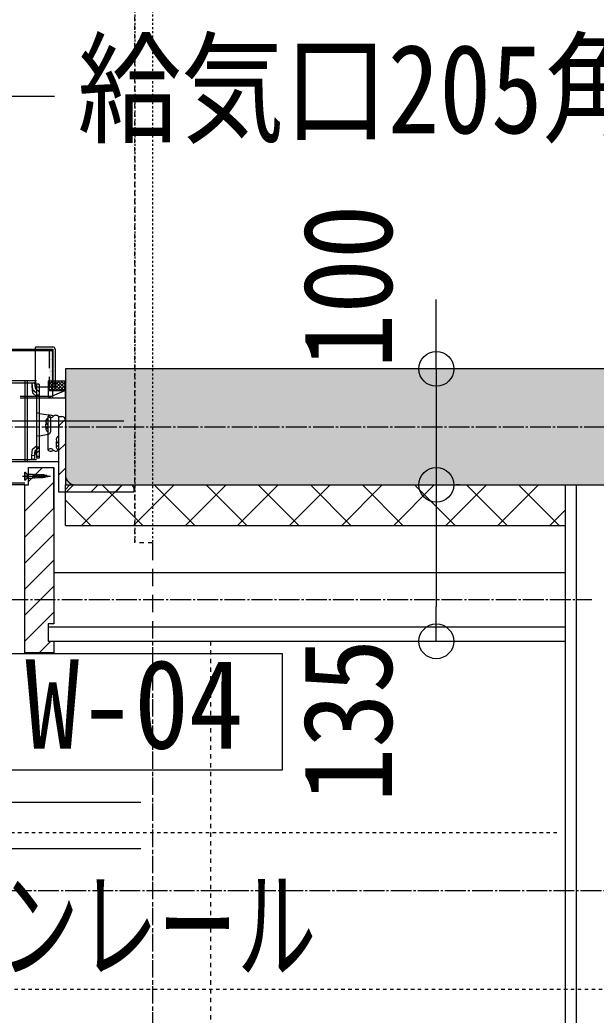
# Model space of a CAD drawing. Units: millimetres at full size, sheet at 1:30. Extents: x -17796 to 21385, y -23279 to 7734.
# Drawn here: x -9679 to -9182, y 2975 to 3834 of the extents above; entities that cross this region are included whole.
import ezdxf
from ezdxf.enums import TextEntityAlignment as Align

# ---------------------------------------------------------------- set-up
doc = ezdxf.new("R2010")
doc.units = ezdxf.units.MM
doc.header["$LTSCALE"] = 30
for name, pattern in [('USER10', [0.12, 0.06, -0.06]), ('USER11', [0.25, 0.125, -0.125]), ('USER14', [18.9, 15, -0.9, 0.6, -0.9, 0.6, -0.9]), ('USER4', [0.78, 0.6, -0.06, 0.06, -0.06]), ('USER7', [0.2, 0.1, -0.1]), ('USER8', [0.75, 0.5, -0.25])]:
    doc.linetypes.add(name, pattern=pattern)
for name, color, linetype, lineweight in [('0-1_(W)電灯', 253, 'Continuous', 18), ('0-B_0_6P', 54, 'USER4', 18), ('0-C_0_4P', 4, 'Continuous', 18), ('1-C_鋼製建具', 253, 'USER8', 18), ('2-E_', 253, 'USER10', 18), ('3-C_備品', 6, 'Continuous', 18), ('3-D_雲マーク・質疑コ', 3, 'USER11', 18), ('6-0_補助線1', 134, 'Continuous', 9), ('6-F_寸法', 2, 'Continuous', 18)]:
    doc.layers.add(name, color=color, linetype=linetype, lineweight=lineweight)
doc.styles.add('ＭＳ ゴシック', font='')
doc.styles.get('ＭＳ ゴシック').set_extended_font_data('MS Gothic')

msp = doc.modelspace()

# ---------------------------------------------------------------- linework, layer by layer
at = {"layer": '0-1_(W)電灯', "color": 171}
for p, q in [((-9319.78, 3562.42), (-9319.78, 3592.42)), ((-9299.78, 3532.42), (-9302.28, 3532.42)), ((-9299.78, 3432.42), (-9302.28, 3432.42)), ((-9319.78, 3402.42), (-9319.78, 3372.42)), ((-9319.78, 3402.42), (-9319.78, 3327.42)), ((-9319.78, 3297.42), (-9302.28, 3297.42))]:
    msp.add_line(p, q, dxfattribs=at)
at = {"layer": '0-1_(W)電灯', "color": 7}
for p, q in [((-9319.78, 3532.42), (-9319.78, 3562.42)), ((-9319.78, 3432.42), (-9319.78, 3402.42)), ((-9319.78, 3432.42), (-9319.78, 3402.42)), ((-9319.78, 3297.42), (-9319.78, 3327.42))]:
    msp.add_line(p, q, dxfattribs=at)
at = {"layer": '0-1_(W)電灯', "color": 9}
for p, q in [((-9788.22, 3549.42), (-9665.72, 3549.42)), ((-9788.22, 3548.22), (-9650.72, 3548.22)), ((-9665.72, 3550.42), (-9665.72, 3517.12)), ((-9665.72, 3549.42), (-9650.72, 3549.42)), ((-9665.72, 3549.42), (-9650.72, 3549.42)), ((-9664.72, 3551.42), (-9650.72, 3551.42)), ((-9653.33, 3548.07), (-9653.32, 3548.07)), ((-9653.33, 3546.49), (-9653.32, 3546.49)), ((-9652.93, 3547.28), (-9652.92, 3547.28)), ((-9652.53, 3548.07), (-9652.52, 3548.07)), ((-9652.53, 3546.49), (-9652.52, 3546.49)), ((-9652.14, 3547.28), (-9652.13, 3547.28)), ((-9651.74, 3548.07), (-9651.73, 3548.07)), ((-9651.74, 3546.49), (-9651.73, 3546.49)), ((-9651.34, 3547.28), (-9651.33, 3547.28)), ((-9650.95, 3548.07), (-9650.94, 3548.07)), ((-9650.95, 3546.49), (-9650.94, 3546.49)), ((-9650.72, 3507.42), (-9650.72, 3549.42)), ((-9650.72, 3549.42), (-9650.72, 3517.12)), ((-9648.72, 3549.42), (-9648.72, 3517.12)), ((-9653.33, 3544.9), (-9653.32, 3544.9)), ((-9653.33, 3543.31), (-9653.32, 3543.31)), ((-9653.33, 3541.72), (-9653.32, 3541.72)), ((-9653.33, 3540.14), (-9653.32, 3540.14)), ((-9653.33, 3538.55), (-9653.32, 3538.55)), ((-9652.93, 3545.69), (-9652.92, 3545.69)), ((-9652.93, 3544.1), (-9652.92, 3544.1)), ((-9652.93, 3542.52), (-9652.92, 3542.52)), ((-9652.93, 3540.93), (-9652.92, 3540.93)), ((-9652.93, 3539.34), (-9652.92, 3539.34)), ((-9652.93, 3537.75), (-9652.92, 3537.75)), ((-9652.53, 3544.9), (-9652.52, 3544.9)), ((-9652.53, 3543.31), (-9652.52, 3543.31)), ((-9652.53, 3541.72), (-9652.52, 3541.72)), ((-9652.53, 3540.14), (-9652.52, 3540.14)), ((-9652.53, 3538.55), (-9652.52, 3538.55)), ((-9652.14, 3545.69), (-9652.13, 3545.69)), ((-9652.14, 3544.1), (-9652.13, 3544.1)), ((-9652.14, 3542.52), (-9652.13, 3542.52)), ((-9652.14, 3540.93), (-9652.13, 3540.93)), ((-9652.14, 3539.34), (-9652.13, 3539.34)), ((-9652.14, 3537.75), (-9652.13, 3537.75)), ((-9651.74, 3544.9), (-9651.73, 3544.9)), ((-9651.74, 3543.31), (-9651.73, 3543.31)), ((-9651.74, 3541.72), (-9651.73, 3541.72)), ((-9651.74, 3540.14), (-9651.73, 3540.14)), ((-9651.74, 3538.55), (-9651.73, 3538.55)), ((-9651.34, 3545.69), (-9651.33, 3545.69)), ((-9651.34, 3544.1), (-9651.33, 3544.1)), ((-9651.34, 3542.52), (-9651.33, 3542.52)), ((-9651.34, 3540.93), (-9651.33, 3540.93)), ((-9651.34, 3539.34), (-9651.33, 3539.34)), ((-9651.34, 3537.75), (-9651.33, 3537.75)), ((-9650.95, 3544.9), (-9650.94, 3544.9)), ((-9650.95, 3543.31), (-9650.94, 3543.31)), ((-9650.95, 3541.72), (-9650.94, 3541.72)), ((-9650.95, 3540.14), (-9650.94, 3540.14)), ((-9650.95, 3538.55), (-9650.94, 3538.55)), ((-9653.33, 3536.96), (-9653.32, 3536.96)), ((-9653.33, 3535.37), (-9653.32, 3535.37)), ((-9653.33, 3533.79), (-9653.32, 3533.79)), ((-9653.33, 3532.2), (-9653.32, 3532.2)), ((-9653.33, 3530.61), (-9653.32, 3530.61)), ((-9652.93, 3536.17), (-9652.92, 3536.17)), ((-9652.93, 3534.58), (-9652.92, 3534.58)), ((-9652.93, 3532.99), (-9652.92, 3532.99)), ((-9652.93, 3531.4), (-9652.92, 3531.4)), ((-9652.93, 3529.82), (-9652.92, 3529.82)), ((-9652.53, 3536.96), (-9652.52, 3536.96)), ((-9652.53, 3535.37), (-9652.52, 3535.37)), ((-9652.53, 3533.79), (-9652.52, 3533.79)), ((-9652.53, 3532.2), (-9652.52, 3532.2)), ((-9652.53, 3530.61), (-9652.52, 3530.61)), ((-9652.14, 3536.17), (-9652.13, 3536.17)), ((-9652.14, 3534.58), (-9652.13, 3534.58)), ((-9652.14, 3532.99), (-9652.13, 3532.99)), ((-9652.14, 3531.4), (-9652.13, 3531.4)), ((-9652.14, 3529.82), (-9652.13, 3529.82)), ((-9651.74, 3536.96), (-9651.73, 3536.96)), ((-9651.74, 3535.37), (-9651.73, 3535.37)), ((-9651.74, 3533.79), (-9651.73, 3533.79)), ((-9651.74, 3532.2), (-9651.73, 3532.2)), ((-9651.74, 3530.61), (-9651.73, 3530.61)), ((-9651.34, 3536.17), (-9651.33, 3536.17)), ((-9651.34, 3534.58), (-9651.33, 3534.58)), ((-9651.34, 3532.99), (-9651.33, 3532.99)), ((-9651.34, 3531.4), (-9651.33, 3531.4)), ((-9651.34, 3529.82), (-9651.33, 3529.82)), ((-9650.95, 3536.96), (-9650.94, 3536.96)), ((-9650.95, 3535.37), (-9650.94, 3535.37)), ((-9650.95, 3533.79), (-9650.94, 3533.79)), ((-9650.95, 3532.2), (-9650.94, 3532.2)), ((-9650.95, 3530.61), (-9650.94, 3530.61)), ((-9689.72, 3522.42), (-9664.72, 3522.42)), ((-9674.72, 3522.42), (-9674.72, 3452.42)), ((-9672.72, 3522.42), (-9672.72, 3452.42)), ((-9654.72, 3520.81), (-9653.62, 3521.92)), ((-9654.72, 3517.99), (-9650.79, 3521.92)), ((-9654.72, 3515.16), (-9647.96, 3521.92)), ((-9646.64, 3513.92), (-9654.64, 3521.92)), ((-9653.33, 3529.02), (-9653.32, 3529.02)), ((-9653.33, 3527.44), (-9653.32, 3527.44)), ((-9653.33, 3525.85), (-9653.32, 3525.85)), ((-9653.33, 3524.26), (-9653.32, 3524.26)), ((-9653.33, 3522.67), (-9653.32, 3522.67)), ((-9653.33, 3521.09), (-9653.32, 3521.09)), ((-9653.14, 3513.92), (-9645.14, 3521.92)), ((-9652.93, 3528.23), (-9652.92, 3528.23)), ((-9652.93, 3526.64), (-9652.92, 3526.64)), ((-9652.93, 3525.05), (-9652.92, 3525.05)), ((-9652.93, 3523.47), (-9652.92, 3523.47)), ((-9652.93, 3521.88), (-9652.92, 3521.88)), ((-9652.53, 3529.02), (-9652.52, 3529.02)), ((-9652.53, 3527.44), (-9652.52, 3527.44)), ((-9652.53, 3525.85), (-9652.52, 3525.85)), ((-9652.53, 3524.26), (-9652.52, 3524.26)), ((-9652.53, 3522.67), (-9652.52, 3522.67)), ((-9652.53, 3521.09), (-9652.52, 3521.09)), ((-9652.14, 3528.23), (-9652.13, 3528.23)), ((-9652.14, 3526.64), (-9652.13, 3526.64)), ((-9652.14, 3525.05), (-9652.13, 3525.05)), ((-9652.14, 3523.47), (-9652.13, 3523.47)), ((-9652.14, 3521.88), (-9652.13, 3521.88)), ((-9643.81, 3513.92), (-9651.81, 3521.92)), ((-9651.74, 3529.02), (-9651.73, 3529.02)), ((-9651.74, 3527.44), (-9651.73, 3527.44)), ((-9651.74, 3525.85), (-9651.73, 3525.85)), ((-9651.74, 3524.26), (-9651.73, 3524.26)), ((-9651.74, 3522.67), (-9651.73, 3522.67)), ((-9651.74, 3521.09), (-9651.73, 3521.09)), ((-9651.34, 3528.23), (-9651.33, 3528.23)), ((-9651.34, 3526.64), (-9651.33, 3526.64)), ((-9651.34, 3525.05), (-9651.33, 3525.05)), ((-9651.34, 3523.47), (-9651.33, 3523.47)), ((-9651.34, 3521.88), (-9651.33, 3521.88)), ((-9650.95, 3529.02), (-9650.94, 3529.02)), ((-9650.95, 3527.44), (-9650.94, 3527.44)), ((-9650.95, 3525.85), (-9650.94, 3525.85)), ((-9650.95, 3524.26), (-9650.94, 3524.26)), ((-9650.95, 3522.67), (-9650.94, 3522.67)), ((-9650.95, 3521.09), (-9650.94, 3521.09)), ((-9650.31, 3513.92), (-9642.31, 3521.92)), ((-9640.99, 3513.92), (-9648.99, 3521.92)), ((-9647.48, 3513.92), (-9639.72, 3521.67)), ((-9639.72, 3515.48), (-9646.16, 3521.92)), ((-9639.72, 3518.31), (-9643.33, 3521.92)), ((-9639.72, 3521.14), (-9640.5, 3521.92)), ((-9689.72, 3520.42), (-9664.72, 3520.42)), ((-9666.52, 3520.42), (-9668.81, 3520.13)), ((-9668.81, 3520.13), (-9668.13, 3514.76)), ((-9668.81, 3520.13), (-9668.81, 3517.13)), ((-9668.13, 3514.76), (-9664.72, 3511.94)), ((-9668.13, 3514.76), (-9668.09, 3511.76)), ((-9665.72, 3517.12), (-9648.72, 3517.12)), ((-9662.42, 3519.42), (-9664.72, 3519.42)), ((-9664.72, 3519.42), (-9664.72, 3455.42)), ((-9664.72, 3514.92), (-9662.42, 3513.02)), ((-9662.42, 3519.42), (-9662.42, 3455.42)), ((-9649.47, 3513.92), (-9654.72, 3519.17)), ((-9652.3, 3513.92), (-9654.72, 3516.34)), ((-9639.72, 3513.92), (-9654.72, 3507.42)), ((-9653.33, 3519.5), (-9653.32, 3519.5)), ((-9653.33, 3517.91), (-9653.32, 3517.91)), ((-9652.93, 3520.29), (-9652.92, 3520.29)), ((-9652.93, 3518.7), (-9652.92, 3518.7)), ((-9652.53, 3519.5), (-9652.52, 3519.5)), ((-9652.53, 3517.91), (-9652.52, 3517.91)), ((-9652.14, 3520.29), (-9652.13, 3520.29)), ((-9652.14, 3518.7), (-9652.13, 3518.7)), ((-9651.74, 3519.5), (-9651.73, 3519.5)), ((-9651.74, 3517.91), (-9651.73, 3517.91)), ((-9651.34, 3520.29), (-9651.33, 3520.29)), ((-9651.34, 3518.7), (-9651.33, 3518.7)), ((-9650.95, 3519.5), (-9650.94, 3519.5)), ((-9650.95, 3517.91), (-9650.94, 3517.91)), ((-9644.65, 3513.92), (-9639.72, 3518.84)), ((-9641.82, 3513.92), (-9639.72, 3516.01)), ((-9678.72, 3507.42), (-9650.72, 3507.42)), ((-9678.71, 3508.92), (-9650.72, 3508.92)), ((-9662.42, 3509.82), (-9664.72, 3509.82)), ((-9589.46, 3487.42), (-9689.72, 3487.42)), ((-9662.42, 3494.03), (-9664.72, 3494.42)), ((-9662.42, 3494.03), (-9654.4, 3492.7)), ((-9654.72, 3462.43), (-9654.72, 3491.42)), ((-9652.72, 3490.72), (-9652.72, 3478.11)), ((-9645.72, 3491.42), (-9645.72, 3426.42)), ((-9645.72, 3491.42), (-9642.72, 3491.42)), ((-9645.72, 3491.42), (-9645.72, 3462.43)), ((-9645.72, 3483.14), (-9639.8, 3489.07)), ((-9639.72, 3488.42), (-9639.72, 3440.92)), ((-9662.42, 3474.8), (-9664.72, 3474.42)), ((-9662.42, 3474.8), (-9654.4, 3476.14)), ((-9668.81, 3457.7), (-9668.09, 3463.07)), ((-9668.09, 3463.07), (-9664.72, 3466.05)), ((-9666.52, 3457.42), (-9665.92, 3461.92)), ((-9665.92, 3461.92), (-9664.72, 3462.98)), ((-9665.92, 3461.92), (-9665.92, 3458.92)), ((-9664.72, 3462.98), (-9662.42, 3465.02)), ((-9662.42, 3465.02), (-9664.72, 3465.02)), ((-9645.72, 3461.93), (-9639.72, 3467.93)), ((-9689.72, 3454.42), (-9664.72, 3454.42)), ((-9689.72, 3452.42), (-9664.72, 3452.42)), ((-9666.52, 3457.42), (-9668.81, 3457.7)), ((-9666.52, 3457.42), (-9666.52, 3454.42)), ((-9665.02, 3452.42), (-9645.72, 3452.42)), ((-9662.42, 3456.92), (-9664.72, 3456.92)), ((-9662.42, 3455.42), (-9664.72, 3455.42)), ((-9671.72, 3435.23), (-9659.54, 3447.42)), ((-9649.72, 3412.42), (-9649.72, 3447.42)), ((-9645.72, 3440.72), (-9639.72, 3446.72)), ((-9676.72, 3439.92), (-9652.73, 3439.92)), ((-9674.72, 3409.78), (-9649.72, 3434.78)), ((-9674.72, 3433.92), (-9788.22, 3433.92)), ((-9674.72, 3432.42), (-9788.22, 3432.42)), ((-9674.72, 3432.23), (-9674.54, 3432.42)), ((-9645.72, 3426.42), (-9580.72, 3426.42)), ((-9638.81, 3426.42), (-9632.68, 3432.54)), ((-9631.22, 3432.42), (-9583.72, 3432.42)), ((-9617.6, 3426.42), (-9611.6, 3432.42)), ((-9596.39, 3426.42), (-9590.39, 3432.42)), ((-9580.72, 3429.42), (-9580.72, 3426.42)), ((-9674.72, 3387.33), (-9649.72, 3412.33)), ((-9674.72, 3364.88), (-9649.72, 3389.88)), ((-9674.72, 3342.43), (-9649.72, 3367.43)), ((-9674.72, 3319.98), (-9649.72, 3344.98)), ((-9674.72, 3297.53), (-9649.72, 3322.53)), ((-9662.39, 3287.42), (-9652.39, 3297.42))]:
    msp.add_line(p, q, dxfattribs=at)
at = {"layer": '0-1_(W)電灯', "color": 9, "linetype": 'USER8'}
for p, q in [((-9674.72, 3436.42), (-9674.72, 3443.42)), ((-9674.72, 3443.42), (-9674.47, 3443.42)), ((-9674.47, 3436.42), (-9674.47, 3443.42)), ((-9674.47, 3443.42), (-9672.72, 3441.67)), ((-9674.72, 3436.42), (-9674.47, 3436.42)), ((-9674.47, 3436.42), (-9672.72, 3438.17)), ((-9672.72, 3441.67), (-9667.43, 3441.67)), ((-9672.72, 3438.17), (-9672.72, 3441.67)), ((-9672.72, 3438.17), (-9668.13, 3438.17)), ((-9667.43, 3441.67), (-9668.13, 3438.17)), ((-9668.05, 3438.57), (-9658.53, 3438.9)), ((-9667.51, 3441.25), (-9658.53, 3440.93)), ((-9666, 3441.8), (-9666.76, 3438.01)), ((-9664.61, 3441.75), (-9665.35, 3438.06)), ((-9663.22, 3441.7), (-9663.94, 3438.11)), ((-9661.83, 3441.65), (-9662.53, 3438.16)), ((-9660.44, 3441.6), (-9661.12, 3438.21)), ((-9659.05, 3441.55), (-9659.71, 3438.26)), ((-9658.53, 3440.93), (-9654.73, 3439.92)), ((-9658.53, 3438.9), (-9654.73, 3439.92)), ((-9657.7, 3441.33), (-9658.29, 3438.34)), ((-9656.37, 3440.98), (-9656.82, 3438.74)), ((-9655.04, 3440.62), (-9655.34, 3439.13))]:
    msp.add_line(p, q, dxfattribs=at)
at = {"layer": '0-1_(W)電灯', "color": 41}
for p, q in [((-9639.72, 3428.52), (-9635.83, 3432.42)), ((-9639.72, 3432.42), (-9208.72, 3432.42)), ((-9639.72, 3397.42), (-9639.72, 3432.42)), ((-9625.92, 3397.42), (-9590.92, 3432.42)), ((-9573.04, 3397.42), (-9608.04, 3432.42)), ((-9581.02, 3397.42), (-9546.02, 3432.42)), ((-9528.14, 3397.42), (-9563.14, 3432.42)), ((-9536.12, 3397.42), (-9501.12, 3432.42)), ((-9483.24, 3397.42), (-9518.24, 3432.42)), ((-9491.22, 3397.42), (-9456.22, 3432.42)), ((-9438.34, 3397.42), (-9473.34, 3432.42)), ((-9446.32, 3397.42), (-9411.32, 3432.42)), ((-9393.44, 3397.42), (-9428.44, 3432.42)), ((-9401.42, 3397.42), (-9366.42, 3432.42)), ((-9348.54, 3397.42), (-9383.54, 3432.42)), ((-9356.52, 3397.42), (-9321.52, 3432.42)), ((-9303.63, 3397.42), (-9338.63, 3432.42)), ((-9311.62, 3397.42), (-9276.62, 3432.42)), ((-9258.73, 3397.42), (-9293.73, 3432.42)), ((-9266.71, 3397.42), (-9231.71, 3432.42)), ((-9213.83, 3397.42), (-9248.83, 3432.42)), ((-9617.94, 3397.42), (-9639.72, 3419.2)), ((-9221.81, 3397.42), (-9208.72, 3410.51)), ((-9639.72, 3397.42), (-9208.72, 3397.42))]:
    msp.add_line(p, q, dxfattribs=at)
at = {"layer": '0-1_(W)電灯', "color": 30}
for p, q in [((-9649.72, 3356.92), (-9208.72, 3356.92)), ((-9654.72, 3309.92), (-9208.72, 3309.92))]:
    msp.add_line(p, q, dxfattribs=at)
at = {"layer": '0-1_(W)電灯', "color": 54, "linetype": 'USER4'}
msp.add_line((-9713.15, 3333.42), (-9185.66, 3333.42), dxfattribs=at)
at = {"layer": '0-1_(W)電灯', "color": 4}
msp.add_line((-9654.72, 3297.42), (-9208.72, 3297.42), dxfattribs=at)
at = {"layer": '0-1_(W)電灯', "color": 3, "linetype": 'USER11'}
for p, q in [((-9564.72, 3297.42), (-9564.72, -4087.58)), ((-9514.72, 3297.42), (-9514.72, -4087.58))]:
    msp.add_line(p, q, dxfattribs=at)
at = {"layer": '0-1_(W)電灯', "color": 3, "linetype": 'USER14'}
for p, q in [((-9574.72, 3158.42), (-11214.72, 3158.42)), ((-9574.72, 3118.42), (-11214.72, 3118.42))]:
    msp.add_line(p, q, dxfattribs=at)
at = {"layer": '0-1_(W)電灯', "color": 9, "linetype": 'USER8'}
msp.add_lwpolyline([(-9653.72, 3517.12), (-9650.72, 3517.12), (-9650.72, 3548.22), (-9653.72, 3548.22)], close=True, dxfattribs=at)
at = {"layer": '0-1_(W)電灯', "color": 142, "linetype": 'USER7'}
for points in [[(-10664.72, 3532.42), (-10664.72, 3132.42), (-9214.72, 3132.42)], [(-11129.72, 3397.42), (-10799.72, 3397.42), (-10799.72, 2997.42), (-9139.72, 2997.42)]]:
    msp.add_lwpolyline(points, dxfattribs=at)
at = {"layer": '0-1_(W)電灯', "color": 171}
msp.add_lwpolyline([(-9319.78, 3532.42), (-9319.78, 3432.42), (-9302.28, 3432.42)], dxfattribs=at)
at = {"layer": '0-1_(W)電灯', "color": 9}
for points in [[(-9639.72, 3521.92), (-9654.72, 3521.92), (-9654.72, 3513.92), (-9639.72, 3513.92)], [(-9639.72, 3513.92), (-9654.72, 3513.92), (-9654.72, 3507.42), (-9639.72, 3507.42)], [(-9649.72, 3287.42), (-9674.72, 3287.42), (-9674.72, 3432.42), (-9671.72, 3432.42), (-9671.72, 3447.42), (-9649.72, 3447.42), (-9649.72, 3312.42), (-9654.72, 3312.42), (-9654.72, 3297.42), (-9649.72, 3297.42)]]:
    msp.add_lwpolyline(points, close=True, dxfattribs=at)
for points in [[(-9668.81, 3517.13), (-9668.09, 3511.76), (-9664.72, 3508.78)], [(-9666.52, 3520.42), (-9665.92, 3515.92), (-9664.72, 3514.92)], [(-9666.52, 3454.42), (-9665.92, 3458.92), (-9664.72, 3459.96), (-9662.42, 3461.97)], [(-9666.52, 3454.42), (-9668.81, 3454.7), (-9668.81, 3457.7)]]:
    msp.add_lwpolyline(points, dxfattribs=at)
at = {"layer": '0-1_(W)電灯', "color": 54, "linetype": 'USER4'}
msp.add_lwpolyline([(-10739.72, 3457.42), (-10739.72, 3082.42), (-9139.72, 3082.42)], dxfattribs=at)
at = {"layer": '0-1_(W)電灯', "color": 2}
msp.add_lwpolyline([(-9702.47, 3186.6), (-9452.47, 3186.6), (-9452.47, 3286.6), (-9702.47, 3286.6)], close=True, dxfattribs=at)
at = {"layer": '0-1_(W)電灯', "color": 7}
for centre in [(-9319.78, 3532.42), (-9319.78, 3432.42), (-9319.78, 3432.42), (-9319.78, 3297.42)]:
    msp.add_circle(centre, 15, dxfattribs=at)
at = {"layer": '0-1_(W)電灯', "color": 9}
for centre, radius, start, end in [((-9664.72, 3550.42), 1, 90, 180), ((-9650.72, 3549.42), 2, 0, 90), ((-9653.47, 3487.08), 3.25, 112.61986, 247.38014), ((-9652.47, 3489.42), 3.01, 41.63354, 138.36646), ((-9652.47, 3493.42), 3.01, 221.63354, 318.36646), ((-9654.72, 3490.72), 2, 0, 80.53767), ((-9647.97, 3489.42), 3.01, 41.63354, 138.36646), ((-9642.72, 3488.42), 3, 0, 90), ((-9653.72, 3484.08), 3.16, 148.72073, 251.56505), ((-9653.47, 3481.08), 3.25, 155.2991, 247.38014), ((-9654.72, 3478.11), 2, 279.46233, 0), ((-9644.72, 3468.43), 3.16, 148.72073, 251.56505), ((-9644.47, 3471.43), 3.25, 112.61986, 247.38014), ((-9652.47, 3460.43), 3.01, 41.63354, 138.36646), ((-9652.47, 3464.43), 3.01, 221.63354, 318.36646), ((-9647.97, 3464.43), 3.01, 221.63354, 318.36646), ((-9644.47, 3465.43), 3.25, 155.2991, 247.38014), ((-9631.22, 3440.92), 8.5, 179.99999, 270), ((-9583.72, 3429.42), 3, 0, 90)]:
    msp.add_arc(centre, radius, start, end, dxfattribs=at)
at = {"layer": '0-B_0_6P'}
msp.add_line((-16539.72, 3482.42), (-7839.72, 3482.42), dxfattribs=at)
at = {"layer": '0-C_0_4P'}
for p, q in [((-9208.72, 3432.42), (-9208.72, -4117.58)), ((-9199.22, 3432.42), (-9199.22, -4117.58))]:
    msp.add_line(p, q, dxfattribs=at)
at = {"layer": '1-C_鋼製建具'}
msp.add_line((-9564.72, 3382.42), (-9564.72, -4117.58), dxfattribs=at)
at = {"layer": '2-E_'}
for p, q in [((-9579.72, 4817.42), (-9579.72, 3382.42)), ((-9564.72, 4817.42), (-9564.72, 3382.42))]:
    msp.add_line(p, q, dxfattribs=at)
at = {"layer": '3-C_備品'}
msp.add_lwpolyline([(-9649.21, 3767.49), (-9739.43, 3767.49), (-9849.33, 3543.22)], dxfattribs=at)
at = {"layer": '3-D_雲マーク・質疑コ'}
msp.add_lwpolyline([(-9564.72, 3382.42), (-9579.72, 3382.42), (-9579.72, 4817.42)], dxfattribs=at)
at = {"layer": '6-0_補助線1', "color": 254}
msp.add_solid([(-9639.72, 3532.42), (-9139.72, 3532.42), (-9639.72, 3432.42), (-9139.72, 3432.42)], dxfattribs=at)
at = {"layer": '6-F_寸法'}
msp.add_lwpolyline([(-9639.72, 3532.42), (-9639.72, 3432.42), (-9139.72, 3432.42), (-9139.72, 3532.42)], close=True, dxfattribs=at)

# ---------------------------------------------------------------- texts
at = {"layer": '0-1_(W)電灯', "color": 9, "style": 'ＭＳ ゴシック', "width": 0.9}
for s, p in [('100', (-9334.98, 3532.96)), ('135', (-9334.98, 3158.44))]:
    msp.add_text(s, height=76.97, rotation=90, dxfattribs=at).set_placement(p, align=Align.BOTTOM_LEFT)
at = {"layer": '0-1_(W)電灯', "color": 2, "style": 'ＭＳ ゴシック', "width": 0.9}
msp.add_text('W-04', height=76.97, dxfattribs=at).set_placement((-9674.61, 3181.8), align=Align.BOTTOM_LEFT)
at = {"layer": '0-1_(W)電灯', "color": 94, "style": 'ＭＳ ゴシック', "width": 0.65}
msp.add_text('カーテンレール', height=76.97, dxfattribs=at).set_placement((-9901.14, 2990.81), align=Align.BOTTOM_LEFT)
at = {"layer": '3-C_備品', "style": 'ＭＳ ゴシック', "width": 0.85}
msp.add_text('給気口205角 FL+2360芯', height=76.97, dxfattribs=at).set_placement((-9629.35, 3712.68), align=Align.BOTTOM_LEFT)

doc.saveas('drawing.dxf')
